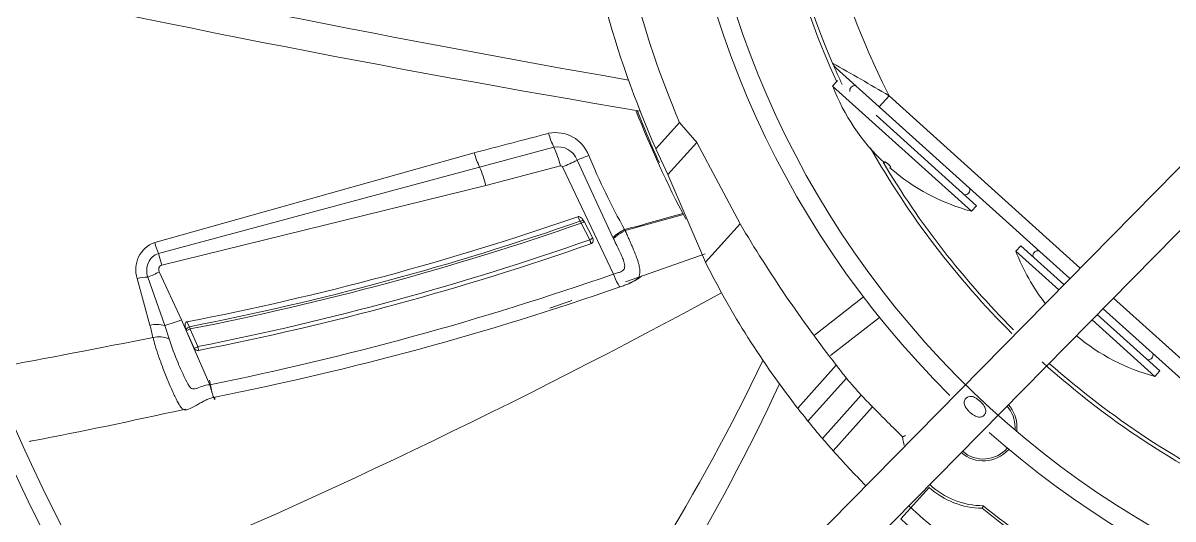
# Model space of a CAD drawing. Header units: millimetres. Extents: x 113490 to 142599, y -20467 to 115.
# Drawn here: x 128701.4 to 128855.3, y -11465.9 to -11399.6 of the extents above; entities that cross this region are included whole.
import ezdxf

# ---------------------------------------------------------------- set-up
doc = ezdxf.new("R2010")
doc.units = ezdxf.units.MM
doc.layers.add('DV3_0', color=7, linetype='Continuous')

msp = doc.modelspace()

# ---------------------------------------------------------------- linework, layer by layer
at = {"layer": 'DV3_0', "color": 7, "linetype": 'Continuous', "lineweight": 15}
for p, q in [((128900.2, -11374.23), (128566.6, -11712.53)), ((128567.45, -11720.21), (128905.11, -11377.79)), ((128810.24, -11405.62), (128815.97, -11410.78)), ((128810.43, -11407.28), (128809.76, -11408.02)), ((128828.34, -11424.75), (128809.76, -11408.02)), ((128815.97, -11410.78), (128841.49, -11433.76)), ((128815.57, -11411.9), (128829.01, -11424.01)), ((128786.09, -11416.38), (128789.26, -11412.86)), ((128787.68, -11419.85), (128791.57, -11415.53)), ((128791.57, -11415.53), (128797.38, -11426.43)), ((128719.03, -11428.93), (128761.78, -11416.94)), ((128762.51, -11418.83), (128772.46, -11416.17)), ((128786.09, -11416.38), (128787.68, -11419.85)), ((128775.55, -11417.92), (128780.35, -11428.27)), ((128816.79, -11418.15), (128816.68, -11418.28)), ((128719.52, -11430.41), (128762.51, -11418.83)), ((128763.36, -11421.29), (128773.34, -11418.68)), ((128773.59, -11418.82), (128780.43, -11433.14)), ((128787.68, -11419.85), (128792.75, -11431.57)), ((128817.53, -11418.82), (128817.42, -11418.95)), ((128719.96, -11431.96), (128763.36, -11421.29)), ((128828.34, -11424.75), (128829.01, -11424.01)), ((128775.64, -11425.48), (128775.99, -11426.06)), ((128776.1, -11426.34), (128777.25, -11428.56)), ((128776.49, -11426.13), (128777.65, -11428.36)), ((128782, -11427.34), (128789.78, -11425.19)), ((128781.92, -11427.2), (128782, -11427.34)), ((128834.96, -11429.36), (128834.29, -11430.1)), ((128834.96, -11429.36), (128840.72, -11434.55)), ((128782.02, -11434.18), (128792.7, -11430.45)), ((128840.02, -11435.26), (128834.29, -11430.1)), ((128718.39, -11440), (128716.68, -11433.74)), ((128720.38, -11440.01), (128718.09, -11433.55)), ((128722.6, -11439.27), (128719.64, -11432.85)), ((128771.93, -11437.69), (128774.85, -11436.68)), ((128807.33, -11441.3), (128813.88, -11436.18)), ((128845.18, -11438.57), (128853.54, -11446.09)), ((128845.96, -11437.78), (128874, -11463.03)), ((128720.95, -11441.82), (128720.38, -11440.01)), ((128726.41, -11447.95), (128722.6, -11439.27)), ((128723.67, -11440.19), (128723.34, -11439.53)), ((128723.75, -11440.5), (128723.67, -11440.19)), ((128809.48, -11444.05), (128816.04, -11438.94)), ((128852.87, -11446.83), (128844.48, -11439.28)), ((128724.3, -11443.04), (128723.24, -11440.68)), ((128724.81, -11442.84), (128723.75, -11440.5)), ((128852.87, -11446.83), (128853.54, -11446.09)), ((128806.45, -11452.8), (128811.6, -11447.08)), ((128808.39, -11455.13), (128813.59, -11449.36))]:
    msp.add_line(p, q, dxfattribs=at)
at = {"layer": 'DV3_0', "color": 7, "linetype": 'Continuous', "lineweight": 20}
for p, q in [((128817.31, -11409.3), (128815.97, -11410.78)), ((128817.31, -11409.3), (128842.9, -11432.34)), ((128792.75, -11431.57), (128797.38, -11426.43)), ((128780.35, -11428.27), (128780.44, -11428.44)), ((128719.96, -11431.96), (128719.52, -11430.41)), ((128847.36, -11436.36), (128875.34, -11461.54)), ((128805.08, -11451.08), (128810.25, -11445.33)), ((128809.83, -11456.78), (128815.11, -11450.92)), ((128818.89, -11465.89), (128822.67, -11461.68))]:
    msp.add_line(p, q, dxfattribs=at)
at = {"layer": 'DV3_0', "color": 7, "linetype": 'Continuous', "lineweight": 15}
for centre, radius, start, end in [((128914.24, -11359.99), 236, 136.9648, 225.2631), ((128914.24, -11359.99), 233.5, 136.5342, 225.7814), ((128914.24, -11359.99), 126, 138.321, 225.2028), ((128914.24, -11359.99), 123.5, 137.2092, 226.1082), ((128914.24, -11359.99), 114.25, 138.4114, 204.5312), ((128914.24, -11359.99), 113.75, 138.4247, 203.2684), ((128914.24, -11359.99), 135.7, 186.2429, 202.9304), ((128914.24, -11359.99), 140, 186.7677, 203.7505), ((129112.03, -9514.29), 1921.39, 257.09501, 260.12283), ((129088, -9595.72), 1840.9, 257.29812, 260.49472), ((128914.24, -11359.99), 113.75, 203.2684, 204.8619), ((128835.48, -11398.15), 27.54, 201.0085, 226.9598), ((128812.71, -11408.61), 0.667, 79.7797, 190.9881), ((128914.24, -11359.99), 140.5, 201.4447, 207.9333), ((128981.84, -12236.93), 849, 104.32746, 105.02193), ((128772.68, -11418.99), 4.76, 21.054, 101.4068), ((128780.79, -11411.87), 9.37, 195.2266, 207.3152), ((128756.19, -11423.31), 17.76, 15.1013, 23.7012), ((128914.24, -11359.99), 114.25, 209.5268, 225.2169), ((128767.31, -11402.46), 17.52, 290.9793, 298.0441), ((128789.92, -11451.11), 36.17, 110.7332, 113.4154), ((128875.7, -11375.69), 107, 202.8771, 208.7791), ((128914.24, -11359.99), 113.75, 210.7758, 225.1249), ((128773.39, -11418.89), 0.214, 20.6173, 102.1279), ((128835.48, -11398.15), 27.54, 229.0402, 254.9915), ((128827.45, -11421.88), 0.667, 265.0119, 16.2203), ((128652.32, -11070.86), 375.45, 280.903, 289.1752), ((128651.7, -11069.9), 377.22, 280.9994, 289.2376), ((128651.52, -11069.64), 377.82, 281.0213, 289.2522), ((128771.63, -11427.99), 4.77, 20.2814, 23.8803), ((128772.66, -11419.28), 7.85, 295.9732, 299.2402), ((128639.2, -10900.22), 545.97, 285.1539, 286.0016), ((128784, -11431.96), 5.2, 113.6404, 134.7432), ((128952.94, -11334.3), 180.8, 210.6348, 217.8853), ((128739.69, -11422.94), 21.51, 196.1751, 200.3404), ((128651.59, -11070.49), 379.48, 281.1244, 289.338), ((128651.83, -11070.87), 379.59, 281.0963, 289.3173), ((128783, -11439.47), 12.33, 115.7189, 117.7905), ((128777.21, -11428.62), 0.508, 291.3094, 30.1339), ((128860, -11420.23), 27.54, 201.0085, 217.7319), ((128837.23, -11430.69), 0.667, 79.7797, 190.9881), ((128896.5, -11379.69), 116, 206.5688, 217.984), ((128718.07, -11438.67), 5.11, 89.8539, 105.7858), ((128713.97, -11422.39), 11.9, 290.2544, 298.4853), ((128644.84, -11044.56), 411.56, 281.4306, 289.2353), ((128649.27, -11056.04), 401.17, 281.1822, 289.2163), ((128378.11, -10669.83), 871.89, 292.47447, 298.55652), ((128472.8, -11501.28), 253.12, 13.6296, 14.0098), ((128717.54, -11427.79), 12.54, 283.0422, 293.7544), ((128719.63, -11444.47), 2.95, 63.5122, 106.4126), ((128860, -11420.23), 27.54, 230.2425, 254.9915), ((128723.67, -11440.62), 2.5, 284.762, 297.2571), ((128724.8, -11442.83), 0.539, 202.2597, 278.6721), ((128546.65, -11322.98), 281.46, 322.3809, 334.3771), ((128851.97, -11443.96), 0.667, 265.0119, 16.2203), ((128914.24, -11359.99), 123.5, 226.1082, 316.2428), ((128914.24, -11359.99), 114.25, 228, 246.8305), ((128914.24, -11359.99), 113.75, 228.4247, 245.0255), ((128701.63, -11453.19), 25.42, 9.2717, 13.3033), ((128553.74, -11332.51), 274.32, 322.858, 335.1381), ((128914.24, -11359.99), 134.6, 220.315, 221.6017), ((129015.15, -11254.4), 280.42, 224.4915, 225.6493), ((128829.93, -11453.63), 4.25, 0, 41.5341), ((128829.93, -11453.63), 4.5, 0, 41.7492), ((128896.5, -11379.69), 116, 219.0732, 220.5703), ((128829.93, -11453.63), 4.25, 354.8173, 0), ((128829.93, -11453.63), 4.5, 352.604, 0), ((128830.04, -11453.49), 11.02, 187.4586, 193.6287), ((128914.24, -11359.99), 126, 228.4752, 270), ((128896.5, -11379.69), 116, 221.6524, 224.7912), ((128829.93, -11453.63), 4.5, 229.0529, 318), ((128829.93, -11453.63), 4.25, 229.2681, 318.9663), ((128829.93, -11453.63), 10.84, 228, 269.251), ((128829.93, -11453.63), 10.5, 226.9653, 269.8902), ((128914.24, -11359.99), 140.5, 227.8486, 244.7865), ((128914.24, -11359.99), 134.34, 231.0499, 242.2199), ((128914.24, -11359.99), 134, 230.9991, 237.2517), ((128896.5, -11379.69), 116, 228, 244.5279)]:
    msp.add_arc(centre, radius, start, end, dxfattribs=at)
at = {"layer": 'DV3_0', "color": 7, "linetype": 'Continuous', "lineweight": 20}
for centre, radius, start, end in [((128914.24, -11359.99), 108.75, 138.5638, 206.9605), ((128439.71, -12054.54), 747.61, 59.66409, 60.33376), ((128914.24, -11359.99), 140.35, 201.48, 204.54), ((128772.66, -11413.86), 11.3, 195.8192, 206.1296), ((128773.01, -11418.81), 2.69, 19.2233, 101.7863), ((128742.74, -11427.01), 21.4, 15.5074, 22.4675), ((128720.31, -11432.54), 3.83, 109.5683, 198.3828), ((128719.37, -11443.65), 3.77, 74.5426, 104.9674)]:
    msp.add_arc(centre, radius, start, end, dxfattribs=at)
at = {"layer": 'DV3_0', "color": 7, "linetype": 'Continuous', "lineweight": 15}
for centre, major_axis, ratio, start_param, end_param in [((140518.75, 1586.76), (-11716.76, -13012.77), 0.087151, -0.011968, -0.009675), ((129105.34, -11154.76), (-278.19, -308.96), 0.561586, -0.106694, -0.097329), ((129104.36, -11141.06), (-283.73, -315.12), 0.561586, -0.041148, -0.032008), ((129057.9, -11199.91), (-239.26, -265.73), 0.561585, -0.098855, -0.087977), ((129061.24, -11196.52), (-242.46, -269.28), 0.561586, -0.0731, -0.062386)]:
    msp.add_ellipse(centre, major_axis=major_axis, ratio=ratio, start_param=start_param, end_param=end_param, dxfattribs=at)
at = {"layer": 'DV3_0', "color": 7, "linetype": 'Continuous', "lineweight": 20}
msp.add_rational_spline([(128809.74, -11404.93), (128809.86, -11405.2), (128810.03, -11405.43), (128810.24, -11405.62)], [1.03194473008, 1.06000282083, 1.10654415877, 1.17156874389], degree=3, dxfattribs=at)
at = {"layer": 'DV3_0', "color": 7, "linetype": 'Continuous', "lineweight": 15}
for points, knots in [([(128817.2, -11418.45), (128817.18, -11418.43), (128817.15, -11418.41), (128817.1, -11418.36), (128817.04, -11418.32), (128816.98, -11418.27), (128816.92, -11418.22), (128816.87, -11418.19), (128816.83, -11418.16), (128816.8, -11418.15), (128816.79, -11418.15), (128816.79, -11418.15)], [0, 0, 0, 0, 0.083334, 0.166303, 0.249826, 0.374984, 0.50015, 0.626605, 0.751629, 0.877407, 1, 1, 1, 1]), ([(128816.79, -11418.15), (128816.79, -11418.15), (128816.79, -11418.15), (128816.81, -11418.15), (128816.83, -11418.16), (128816.87, -11418.19), (128816.92, -11418.22), (128816.98, -11418.27), (128817.05, -11418.32), (128817.12, -11418.38), (128817.17, -11418.43), (128817.2, -11418.45)], [0, 0, 0, 0, 0.081654, 0.164063, 0.248595, 0.373578, 0.500083, 0.625199, 0.750404, 0.875284, 1, 1, 1, 1]), ([(128817.53, -11418.82), (128817.53, -11418.82), (128817.53, -11418.82), (128817.53, -11418.8), (128817.52, -11418.78), (128817.49, -11418.75), (128817.45, -11418.7), (128817.4, -11418.64), (128817.34, -11418.58), (128817.27, -11418.51), (128817.22, -11418.47), (128817.2, -11418.45)], [0, 0, 0, 0, 0.081654, 0.164063, 0.248595, 0.373578, 0.500083, 0.625199, 0.750404, 0.875284, 1, 1, 1, 1]), ([(128817.2, -11418.45), (128817.21, -11418.46), (128817.24, -11418.49), (128817.29, -11418.54), (128817.34, -11418.59), (128817.4, -11418.64), (128817.45, -11418.7), (128817.49, -11418.75), (128817.52, -11418.79), (128817.53, -11418.81), (128817.53, -11418.82), (128817.53, -11418.82)], [0, 0, 0, 0, 0.083334, 0.166303, 0.249826, 0.374984, 0.50015, 0.626605, 0.751629, 0.877407, 1, 1, 1, 1]), ([(128775.64, -11425.48), (128775.65, -11425.48), (128775.68, -11425.47), (128775.72, -11425.46), (128775.83, -11425.47), (128775.96, -11425.52), (128776.1, -11425.62), (128776.24, -11425.75), (128776.38, -11425.92), (128776.45, -11426.06), (128776.49, -11426.13)], [0, 0, 0, 0, 0.030234, 0.058964, 0.114513, 0.29395, 0.425226, 0.573003, 0.78247, 1, 1, 1, 1]), ([(128782, -11427.34), (128781.59, -11427.55), (128781.21, -11427.78), (128780.65, -11428.18), (128780.47, -11428.35), (128780.43, -11428.44)], [0, 0, 0, 0, 0.5, 0.5, 1, 1, 1, 1]), ([(128782, -11427.34), (128782.02, -11427.38), (128782.08, -11427.52), (128782.21, -11427.83), (128782.4, -11428.25), (128782.61, -11428.72), (128782.81, -11429.17), (128783.1, -11429.85), (128783.44, -11430.66), (128783.75, -11431.54), (128783.94, -11432.3), (128783.98, -11432.91), (128783.9, -11433.37), (128783.74, -11433.66), (128783.53, -11433.87), (128783.29, -11434.03), (128783.02, -11434.18), (128782.74, -11434.31), (128782.47, -11434.43), (128782.19, -11434.54), (128781.9, -11434.65), (128781.61, -11434.76), (128781.41, -11434.83), (128781.31, -11434.86)], [0, 0, 0, 0, 0.009928, 0.038187, 0.086065, 0.128368, 0.173611, 0.221721, 0.333708, 0.4307, 0.523864, 0.609938, 0.679298, 0.734389, 0.768329, 0.802966, 0.839055, 0.867424, 0.894844, 0.92156, 0.947823, 0.973884, 1, 1, 1, 1]), ([(128777.25, -11428.56), (128777.26, -11428.59), (128777.28, -11428.63), (128777.3, -11428.7), (128777.33, -11428.76), (128777.34, -11428.81), (128777.35, -11428.86), (128777.36, -11428.89), (128777.38, -11428.95), (128777.4, -11429.02), (128777.4, -11429.08), (128777.4, -11429.09), (128777.39, -11429.09)], [0, 0, 0, 0, 0.111745, 0.210356, 0.296478, 0.371095, 0.435337, 0.490326, 0.537093, 0.704877, 0.85208, 1, 1, 1, 1]), ([(128780.43, -11428.44), (128780.46, -11428.49), (128780.51, -11428.6), (128780.66, -11428.89), (128781.05, -11429.66), (128781.49, -11430.57), (128781.81, -11431.43), (128781.94, -11431.99), (128781.93, -11432.4), (128781.68, -11432.68), (128781.39, -11432.85), (128781.05, -11432.98), (128780.71, -11433.07), (128780.53, -11433.12), (128780.43, -11433.14)], [0, 0, 0, 0, 0.02368, 0.055134, 0.146901, 0.419077, 0.547071, 0.626034, 0.739727, 0.790956, 0.847617, 0.916748, 0.957154, 1, 1, 1, 1]), ([(128781.31, -11434.86), (128781.28, -11434.87), (128781.24, -11434.83), (128781.13, -11434.67), (128781.06, -11434.54), (128780.81, -11434.07), (128780.62, -11433.62), (128780.43, -11433.14)], [0, 0, 0, 0, 0.25, 0.25, 0.5, 0.5, 1, 1, 1, 1]), ([(128782.48, -11434.38), (128782.5, -11434.37), (128782.57, -11434.34), (128782.69, -11434.29), (128782.85, -11434.22), (128783.01, -11434.15), (128783.16, -11434.08), (128783.31, -11434), (128783.68, -11433.81), (128783.97, -11433.62), (128784.17, -11433.44)], [0.1038005, 0.1038005, 0.1038005, 0.1038005, 0.1096647, 0.1280995, 0.1467041, 0.1655182, 0.1845779, 0.2039156, 0.2235604, 0.3323669, 0.3323669, 0.3323669, 0.3323669]), ([(128723.24, -11440.68), (128723.23, -11440.65), (128723.2, -11440.59), (128723.16, -11440.49), (128723.12, -11440.34), (128723.09, -11440.16), (128723.08, -11439.96), (128723.1, -11439.77), (128723.17, -11439.62), (128723.26, -11439.56), (128723.31, -11439.54), (128723.33, -11439.54), (128723.34, -11439.53)], [0, 0, 0, 0, 0.082806, 0.165389, 0.247981, 0.443632, 0.593737, 0.72295, 0.893556, 0.952815, 0.977811, 1, 1, 1, 1]), ([(128723.24, -11440.68), (128723.22, -11440.61), (128723.26, -11440.51), (128723.42, -11440.33), (128723.54, -11440.24), (128723.67, -11440.19)], [0, 0, 0, 0, 0.5, 0.5, 1, 1, 1, 1]), ([(128727.07, -11449.6), (128726.88, -11449.64), (128726.52, -11449.73), (128726, -11449.93), (128725.51, -11450.17), (128725.03, -11450.44), (128724.33, -11450.85), (128723.5, -11451.32), (128722.89, -11451.37), (128722.47, -11450.91), (128722, -11450.08), (128721.43, -11448.89), (128720.79, -11447.39), (128720.15, -11445.8), (128719.56, -11444.18), (128719.1, -11442.81), (128718.89, -11441.99), (128718.8, -11441.63)], [0, 0, 0, 0, 0.030083, 0.06022, 0.09129, 0.124177, 0.159748, 0.249736, 0.339928, 0.392765, 0.470283, 0.571382, 0.657141, 0.764818, 0.86227, 0.939772, 1, 1, 1, 1]), ([(128723.75, -11440.5), (128723.63, -11440.55), (128723.51, -11440.6), (128723.32, -11440.67), (128723.26, -11440.69), (128723.24, -11440.68)], [0, 0, 0, 0, 0.5, 0.5, 1, 1, 1, 1]), ([(128726.41, -11447.95), (128725.65, -11447.97), (128725.03, -11448.32), (128724.32, -11448.53), (128724.12, -11448.54), (128723.86, -11448.4), (128723.8, -11448.33), (128723.66, -11448.15), (128723.56, -11448.01), (128723.26, -11447.48), (128723.04, -11447.03), (128722.59, -11446.07), (128722.37, -11445.55), (128721.71, -11443.97), (128721.29, -11442.88), (128720.95, -11441.82)], [0, 0, 0, 0, 0.25, 0.25, 0.375, 0.375, 0.4375, 0.4375, 0.5, 0.5, 0.625, 0.625, 0.75, 0.75, 1, 1, 1, 1]), ([(128724.81, -11442.84), (128724.84, -11442.98), (128724.87, -11443.12), (128724.9, -11443.31), (128724.9, -11443.37), (128724.88, -11443.37)], [0, 0, 0, 0, 0.5, 0.5, 1, 1, 1, 1]), ([(128727.07, -11449.6), (128727.11, -11449.98), (128727.05, -11450), (128726.79, -11449.34), (128726.58, -11448.66), (128726.41, -11447.95)], [0, 0, 0, 0, 0.5, 0.5, 1, 1, 1, 1]), ([(128830.02, -11452.03), (128829.98, -11452.07), (128829.89, -11452.15), (128829.64, -11452.27), (128829.24, -11452.31), (128828.79, -11452.13), (128828.4, -11451.87), (128828.08, -11451.6), (128827.8, -11451.3), (128827.53, -11450.93), (128827.35, -11450.52), (128827.38, -11450.13), (128827.49, -11449.89), (128827.57, -11449.8), (128827.61, -11449.75)], [0, 0, 0, 0, 0.040717, 0.082601, 0.183674, 0.325225, 0.413967, 0.5088, 0.602375, 0.688214, 0.822702, 0.918959, 0.959862, 1, 1, 1, 1]), ([(128827.61, -11449.75), (128827.65, -11449.71), (128827.74, -11449.63), (128827.98, -11449.52), (128828.39, -11449.48), (128828.82, -11449.66), (128829.22, -11449.93), (128829.63, -11450.28), (128830.04, -11450.74), (128830.28, -11451.27), (128830.25, -11451.66), (128830.14, -11451.89), (128830.06, -11451.98), (128830.02, -11452.03)], [0, 0, 0, 0, 0.040646, 0.082274, 0.181944, 0.323646, 0.41357, 0.509807, 0.690903, 0.824258, 0.919018, 0.959797, 1, 1, 1, 1]), ([(128702.23, -11455.53), (128702.38, -11455.5), (128709.2, -11454.22), (128715.66, -11452.83), (128723.16, -11451.22)], [0.879264, 0.879264, 0.879264, 0.879264, 0.8819151, 1, 1, 1, 1])]:
    msp.add_open_spline(points, degree=3, knots=knots, dxfattribs=at)
for points, degree in [([(128775.99, -11426.06), (128776.1, -11426.01), (128776.34, -11425.97), (128776.47, -11426.06), (128776.49, -11426.13)], 3), ([(128718.8, -11441.63), (128711.7, -11443.04), (128704.66, -11444.39), (128697.67, -11445.68)], 3), ([(128819.49, -11454.74), (128819.3, -11454.83), (128819.12, -11454.92)], 2), ([(128829.91, -11464.13), (128829.85, -11464.3), (128829.79, -11464.47)], 2)]:
    msp.add_open_spline(points, degree=degree, dxfattribs=at)
at = {"layer": 'DV3_0', "color": 7, "linetype": 'Continuous', "lineweight": 20}
for points, knots in [([(128718.09, -11433.55), (128717.89, -11432.91), (128717.93, -11432.2), (128718.45, -11431.03), (128718.94, -11430.57), (128719.52, -11430.41)], [0, 0, 0, 0, 0.5, 0.5, 1, 1, 1, 1]), ([(128719.64, -11432.85), (128719.55, -11432.67), (128719.53, -11432.47), (128719.62, -11432.22), (128719.67, -11432.14), (128719.79, -11432.02), (128719.87, -11431.98), (128719.96, -11431.96)], [0, 0, 0, 0, 0.5, 0.5, 0.75, 0.75, 1, 1, 1, 1])]:
    msp.add_open_spline(points, degree=3, knots=knots, dxfattribs=at)

doc.saveas('drawing.dxf')
